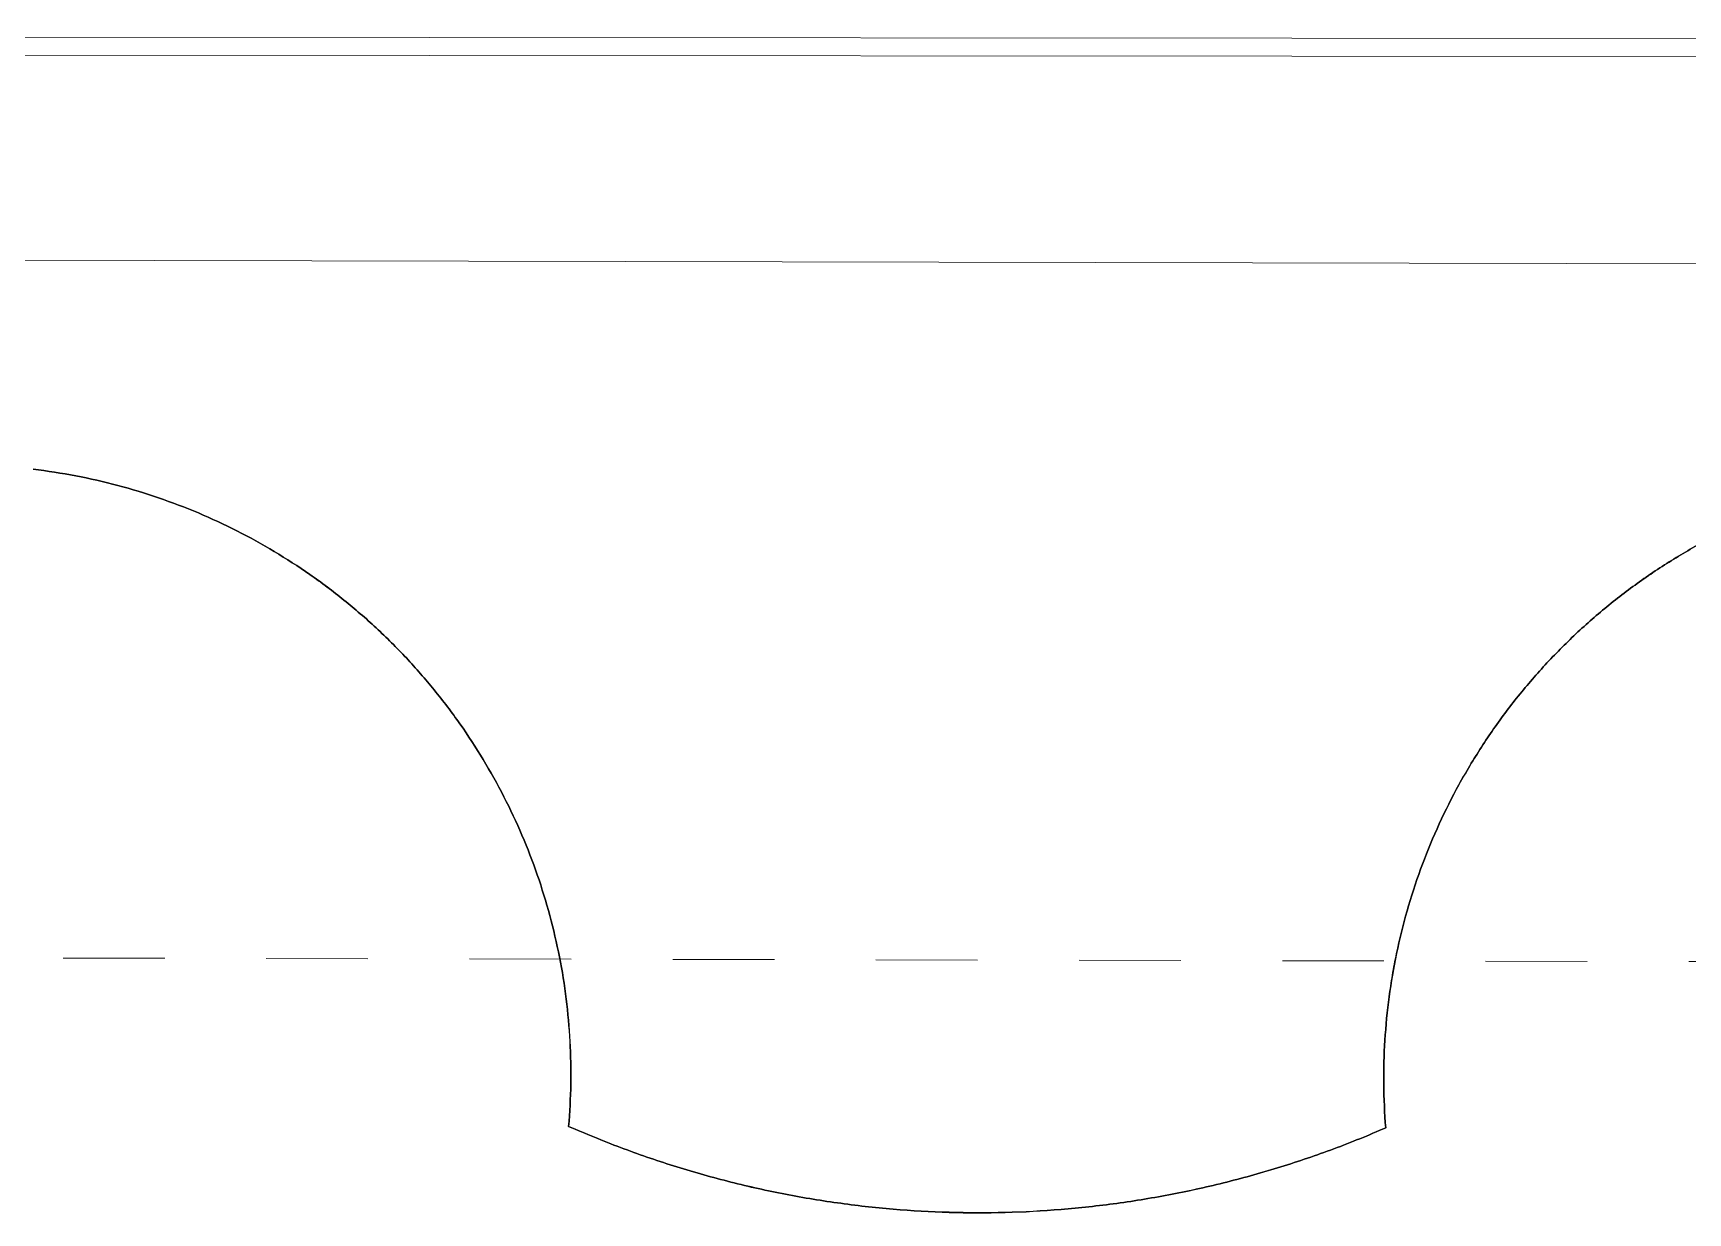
# Model space of a CAD drawing. Header units: metres. Extents: x -1161 to -1081, y 0 to 563.
# Drawn here: x -1106.414 to -1104.786, y 508.338 to 509.5 of the extents above; entities that cross this region are included whole.
import ezdxf

# ---------------------------------------------------------------- set-up
doc = ezdxf.new("R2010")
doc.units = ezdxf.units.M
doc.linetypes.add('JacobsGridLine', pattern=[0.0145, 0.01, -0.001, 0.0025, -0.001])
for name, color, linetype, lineweight in [('A-FLOR', 7, 'Continuous', 50), ('A-GENM', 7, 'Continuous', 35), ('S-GRID', 7, 'Continuous', 9)]:
    doc.layers.add(name, color=color, linetype=linetype, lineweight=lineweight)

# ---------------------------------------------------------------- blocks, each defined once
blk = doc.blocks.new('T2DPAA-T2D-C3S-RS-M3D-100334_rvt-1-DRG-2873121 - DECK SLAB GENERAL ARRANGEMENT PLAN')
at = {"layer": 'A-GENM', "color": 253, "lineweight": 25, "true_color": 0xa3a3a3}
for points in [[(-1106.4145, 509.0706), (-1106.4004, 509.0689), (-1106.3864, 509.0668), (-1106.3725, 509.0641)], [(-1106.3725, 509.0641), (-1106.3586, 509.0615), (-1106.3447, 509.0583), (-1106.3311, 509.0547)], [(-1106.3311, 509.0547), (-1106.3176, 509.0511), (-1106.3042, 509.047), (-1106.291, 509.0425)], [(-1106.291, 509.0425), (-1106.2778, 509.038), (-1106.2647, 509.033), (-1106.2518, 509.0276)], [(-1106.2518, 509.0276), (-1106.239, 509.0221), (-1106.2263, 509.0163), (-1106.2138, 509.0099)], [(-1106.2138, 509.0099), (-1106.2014, 509.0036), (-1106.1891, 508.9969), (-1106.1771, 508.9897)], [(-1104.8112, 508.9749), (-1104.7991, 508.9828), (-1104.7867, 508.9901), (-1104.7741, 508.9971)], [(-1106.1771, 508.9897), (-1106.1652, 508.9825), (-1106.1534, 508.9749), (-1106.142, 508.9669)], [(-1104.8465, 508.9502), (-1104.835, 508.9589), (-1104.8232, 508.9671), (-1104.8112, 508.9749)], [(-1106.142, 508.9669), (-1106.1305, 508.959), (-1106.1193, 508.9506), (-1106.1085, 508.9418)], [(-1106.1085, 508.9418), (-1106.0976, 508.933), (-1106.087, 508.9239), (-1106.0768, 508.9144)], [(-1104.88, 508.923), (-1104.8692, 508.9325), (-1104.858, 508.9416), (-1104.8465, 508.9502)], [(-1106.0768, 508.9144), (-1106.0666, 508.9049), (-1106.0567, 508.895), (-1106.0471, 508.8848)], [(-1104.9114, 508.8935), (-1104.9013, 508.9037), (-1104.8908, 508.9136), (-1104.88, 508.923)], [(-1104.9406, 508.8618), (-1104.9313, 508.8727), (-1104.9215, 508.8833), (-1104.9114, 508.8935)], [(-1106.0471, 508.8848), (-1106.0376, 508.8746), (-1106.0284, 508.8641), (-1106.0196, 508.8533)], [(-1104.9675, 508.8281), (-1104.9632, 508.8339), (-1104.9545, 508.8453), (-1104.9453, 508.8564), (-1104.9406, 508.8618)], [(-1106.0196, 508.8533), (-1106.0108, 508.8424), (-1106.0024, 508.8313), (-1105.9943, 508.8199)], [(-1104.9919, 508.7925), (-1104.9842, 508.8047), (-1104.9761, 508.8165), (-1104.9675, 508.8281)], [(-1105.9943, 508.8199), (-1105.9863, 508.8084), (-1105.9787, 508.7967), (-1105.9714, 508.7848)], [(-1105.9714, 508.7848), (-1105.9642, 508.7728), (-1105.9574, 508.7606), (-1105.9511, 508.7482)], [(-1105.0137, 508.7553), (-1105.0068, 508.768), (-1104.9996, 508.7804), (-1104.9919, 508.7925)], [(-1105.9511, 508.7482), (-1105.9447, 508.7358), (-1105.9388, 508.7231), (-1105.9333, 508.7103)], [(-1105.0327, 508.7166), (-1105.0268, 508.7298), (-1105.0205, 508.7427), (-1105.0137, 508.7553)], [(-1105.0489, 508.6767), (-1105.044, 508.6902), (-1105.0386, 508.7035), (-1105.0327, 508.7166)], [(-1105.9333, 508.7103), (-1105.9278, 508.6974), (-1105.9228, 508.6844), (-1105.9182, 508.6712)], [(-1105.9182, 508.6712), (-1105.9137, 508.658), (-1105.9095, 508.6446), (-1105.9059, 508.6312)], [(-1105.0622, 508.6357), (-1105.0583, 508.6495), (-1105.0538, 508.6632), (-1105.0489, 508.6767)], [(-1105.0725, 508.5938), (-1105.0696, 508.6079), (-1105.0661, 508.6218), (-1105.0622, 508.6357)], [(-1105.9059, 508.6312), (-1105.9023, 508.6177), (-1105.8991, 508.6041), (-1105.8964, 508.5904)], [(-1105.8964, 508.5904), (-1105.8937, 508.5767), (-1105.8915, 508.5629), (-1105.8898, 508.549)], [(-1105.0798, 508.5513), (-1105.0788, 508.5584), (-1105.0767, 508.5726), (-1105.074, 508.5868), (-1105.0725, 508.5938)], [(-1105.084, 508.5084), (-1105.0831, 508.5227), (-1105.0817, 508.5371), (-1105.0798, 508.5513)], [(-1105.8898, 508.549), (-1105.8881, 508.5352), (-1105.8868, 508.5213), (-1105.8861, 508.5073)], [(-1105.8861, 508.5073), (-1105.8853, 508.4934), (-1105.885, 508.4794), (-1105.8852, 508.4654)], [(-1105.0851, 508.4653), (-1105.0853, 508.4797), (-1105.0849, 508.494), (-1105.084, 508.5084)], [(-1105.8852, 508.4654), (-1105.8855, 508.4515), (-1105.8862, 508.4375), (-1105.8874, 508.4236)], [(-1105.0832, 508.4222), (-1105.0843, 508.4365), (-1105.085, 508.4509), (-1105.0851, 508.4653)], [(-1105.8874, 508.4236), (-1105.8705, 508.4162), (-1105.8535, 508.4092), (-1105.8363, 508.4028)], [(-1105.1343, 508.4015), (-1105.1171, 508.4079), (-1105.1, 508.4148), (-1105.0832, 508.4222)], [(-1105.8363, 508.4028), (-1105.8191, 508.3963), (-1105.8017, 508.3903), (-1105.7841, 508.3847)], [(-1105.1865, 508.3837), (-1105.1689, 508.3892), (-1105.1515, 508.3951), (-1105.1343, 508.4015)], [(-1105.7841, 508.3847), (-1105.7666, 508.3792), (-1105.7489, 508.3742), (-1105.7311, 508.3696)], [(-1105.2396, 508.3688), (-1105.2218, 508.3732), (-1105.2041, 508.3782), (-1105.1865, 508.3837)], [(-1105.7311, 508.3696), (-1105.7222, 508.3673), (-1105.7043, 508.363), (-1105.6863, 508.3592), (-1105.6773, 508.3574)], [(-1105.6773, 508.3574), (-1105.6592, 508.3539), (-1105.6411, 508.3508), (-1105.6229, 508.3483)], [(-1105.3479, 508.3478), (-1105.3296, 508.3503), (-1105.3115, 508.3533), (-1105.2934, 508.3568)], [(-1105.2934, 508.3568), (-1105.2754, 508.3603), (-1105.2574, 508.3643), (-1105.2396, 508.3688)], [(-1105.6229, 508.3483), (-1105.6047, 508.3457), (-1105.5864, 508.3436), (-1105.568, 508.3421)], [(-1105.568, 508.3421), (-1105.5497, 508.3405), (-1105.5313, 508.3395), (-1105.513, 508.3389)], [(-1105.4578, 508.3389), (-1105.4394, 508.3393), (-1105.421, 508.3403), (-1105.4027, 508.3418)], [(-1105.4027, 508.3418), (-1105.3844, 508.3433), (-1105.3661, 508.3453), (-1105.3479, 508.3478)], [(-1105.513, 508.3389), (-1105.4946, 508.3384), (-1105.4762, 508.3384), (-1105.4578, 508.3389)]]:
    blk.add_open_spline(points, degree=3, dxfattribs=at)
at = {"layer": 'A-GENM', "color": 9, "lineweight": 25, "true_color": 0xbebebe}
for points in [[(-1106.3725, 509.0641), (-1106.3864, 509.0668), (-1106.4004, 509.0689), (-1106.4144, 509.0706)], [(-1106.3311, 509.0547), (-1106.3447, 509.0583), (-1106.3586, 509.0615), (-1106.3725, 509.0641)], [(-1106.291, 509.0425), (-1106.3042, 509.047), (-1106.3176, 509.0511), (-1106.3311, 509.0547)], [(-1106.2518, 509.0276), (-1106.2647, 509.033), (-1106.2778, 509.038), (-1106.291, 509.0425)], [(-1106.2138, 509.0099), (-1106.2263, 509.0162), (-1106.239, 509.0221), (-1106.2518, 509.0276)], [(-1106.1771, 508.9897), (-1106.1891, 508.9969), (-1106.2014, 509.0036), (-1106.2138, 509.0099)], [(-1104.7741, 508.9971), (-1104.7867, 508.9901), (-1104.7991, 508.9828), (-1104.8112, 508.975)], [(-1106.142, 508.967), (-1106.1534, 508.9749), (-1106.1652, 508.9825), (-1106.1771, 508.9897)], [(-1104.8112, 508.975), (-1104.8232, 508.9671), (-1104.835, 508.9589), (-1104.8465, 508.9502)], [(-1106.1085, 508.9418), (-1106.1193, 508.9506), (-1106.1305, 508.959), (-1106.142, 508.967)], [(-1106.0768, 508.9144), (-1106.087, 508.9239), (-1106.0976, 508.933), (-1106.1085, 508.9418)], [(-1104.8465, 508.9502), (-1104.858, 508.9416), (-1104.8692, 508.9325), (-1104.88, 508.923)], [(-1106.0471, 508.8848), (-1106.0567, 508.895), (-1106.0666, 508.9049), (-1106.0768, 508.9144)], [(-1104.88, 508.923), (-1104.8908, 508.9136), (-1104.9013, 508.9037), (-1104.9114, 508.8935)], [(-1104.9114, 508.8935), (-1104.9215, 508.8833), (-1104.9313, 508.8727), (-1104.9406, 508.8618)], [(-1106.0196, 508.8533), (-1106.0284, 508.8641), (-1106.0376, 508.8746), (-1106.0471, 508.8848)], [(-1104.9406, 508.8618), (-1104.95, 508.8509), (-1104.959, 508.8397), (-1104.9675, 508.8281)], [(-1105.9943, 508.8199), (-1106.0024, 508.8313), (-1106.0108, 508.8424), (-1106.0196, 508.8533)], [(-1104.9675, 508.8281), (-1104.9761, 508.8165), (-1104.9842, 508.8047), (-1104.9919, 508.7925)], [(-1105.9714, 508.7848), (-1105.9787, 508.7967), (-1105.9863, 508.8084), (-1105.9943, 508.8199)], [(-1105.9511, 508.7482), (-1105.9574, 508.7606), (-1105.9642, 508.7728), (-1105.9714, 508.7848)], [(-1104.9919, 508.7925), (-1104.9996, 508.7804), (-1105.0069, 508.768), (-1105.0137, 508.7553)], [(-1105.9333, 508.7103), (-1105.9388, 508.7231), (-1105.9447, 508.7358), (-1105.9511, 508.7482)], [(-1105.0137, 508.7553), (-1105.0205, 508.7427), (-1105.0268, 508.7298), (-1105.0327, 508.7166)], [(-1105.0327, 508.7166), (-1105.0386, 508.7035), (-1105.044, 508.6902), (-1105.0489, 508.6767)], [(-1105.9182, 508.6712), (-1105.9228, 508.6844), (-1105.9278, 508.6974), (-1105.9333, 508.7103)], [(-1105.9059, 508.6312), (-1105.9095, 508.6446), (-1105.9137, 508.658), (-1105.9182, 508.6712)], [(-1105.0489, 508.6767), (-1105.0538, 508.6632), (-1105.0583, 508.6495), (-1105.0622, 508.6357)], [(-1105.0622, 508.6357), (-1105.0661, 508.6218), (-1105.0696, 508.6079), (-1105.0725, 508.5938)], [(-1105.8964, 508.5904), (-1105.8991, 508.6041), (-1105.9023, 508.6177), (-1105.9059, 508.6312)], [(-1105.8898, 508.549), (-1105.8915, 508.5629), (-1105.8937, 508.5767), (-1105.8964, 508.5904)], [(-1105.0725, 508.5938), (-1105.0755, 508.5797), (-1105.0779, 508.5655), (-1105.0798, 508.5513)], [(-1105.0798, 508.5513), (-1105.0817, 508.5371), (-1105.0831, 508.5227), (-1105.084, 508.5084)], [(-1105.886, 508.5073), (-1105.8868, 508.5213), (-1105.888, 508.5352), (-1105.8898, 508.549)], [(-1105.8852, 508.4654), (-1105.885, 508.4794), (-1105.8853, 508.4934), (-1105.886, 508.5073)], [(-1105.084, 508.5084), (-1105.0849, 508.494), (-1105.0853, 508.4797), (-1105.0851, 508.4653)], [(-1105.8874, 508.4236), (-1105.8862, 508.4375), (-1105.8855, 508.4515), (-1105.8852, 508.4654)], [(-1105.0851, 508.4653), (-1105.085, 508.4509), (-1105.0843, 508.4365), (-1105.0832, 508.4222)], [(-1105.8363, 508.4028), (-1105.8535, 508.4092), (-1105.8705, 508.4162), (-1105.8874, 508.4236)], [(-1105.0832, 508.4222), (-1105.1, 508.4148), (-1105.1171, 508.4079), (-1105.1343, 508.4015)], [(-1105.7841, 508.3847), (-1105.8017, 508.3903), (-1105.8191, 508.3963), (-1105.8363, 508.4028)], [(-1105.1343, 508.4015), (-1105.1515, 508.3951), (-1105.1689, 508.3892), (-1105.1865, 508.3837)], [(-1105.7311, 508.3696), (-1105.7489, 508.3742), (-1105.7666, 508.3792), (-1105.7841, 508.3847)], [(-1105.1865, 508.3837), (-1105.204, 508.3782), (-1105.2218, 508.3732), (-1105.2396, 508.3688)], [(-1105.6773, 508.3574), (-1105.6953, 508.361), (-1105.7133, 508.3651), (-1105.7311, 508.3696)], [(-1105.6229, 508.3483), (-1105.6411, 508.3508), (-1105.6592, 508.3539), (-1105.6773, 508.3574)], [(-1105.2934, 508.3568), (-1105.3115, 508.3533), (-1105.3296, 508.3503), (-1105.3479, 508.3478)], [(-1105.2396, 508.3688), (-1105.2485, 508.3665), (-1105.2664, 508.3623), (-1105.2844, 508.3585), (-1105.2934, 508.3568)], [(-1105.568, 508.3421), (-1105.5864, 508.3436), (-1105.6047, 508.3457), (-1105.6229, 508.3483)], [(-1105.513, 508.339), (-1105.5313, 508.3395), (-1105.5497, 508.3405), (-1105.568, 508.3421)], [(-1105.4027, 508.3418), (-1105.421, 508.3403), (-1105.4394, 508.3393), (-1105.4578, 508.3388)], [(-1105.3479, 508.3478), (-1105.3661, 508.3453), (-1105.3844, 508.3433), (-1105.4027, 508.3418)], [(-1105.4578, 508.3388), (-1105.4762, 508.3384), (-1105.4946, 508.3384), (-1105.513, 508.339)]]:
    blk.add_open_spline(points, degree=3, dxfattribs=at)

msp = doc.modelspace()

# ---------------------------------------------------------------- linework, layer by layer
at = {"layer": 'A-FLOR', "color": 9, "lineweight": 18, "true_color": 0xc3c3c3}
for p, q in [((-1111.1767, 509.5001), (-1101.4038, 509.4921)), ((-1111.1768, 509.4823), (-1101.4039, 509.4742)), ((-1111.1769, 509.2867), (-1101.4042, 509.2658))]:
    msp.add_line(p, q, dxfattribs=at)
at = {"layer": 'S-GRID', "linetype": 'JacobsGridLine', "lineweight": 18}
msp.add_line((-1111.3849, 508.6004), (-1100.0455, 508.5754), dxfattribs=at)

# ---------------------------------------------------------------- block references
at = {"lineweight": 5}
msp.add_blockref('T2DPAA-T2D-C3S-RS-M3D-100334_rvt-1-DRG-2873121 - DECK SLAB GENERAL ARRANGEMENT PLAN', (0, 0), dxfattribs=at)

doc.saveas('drawing.dxf')
